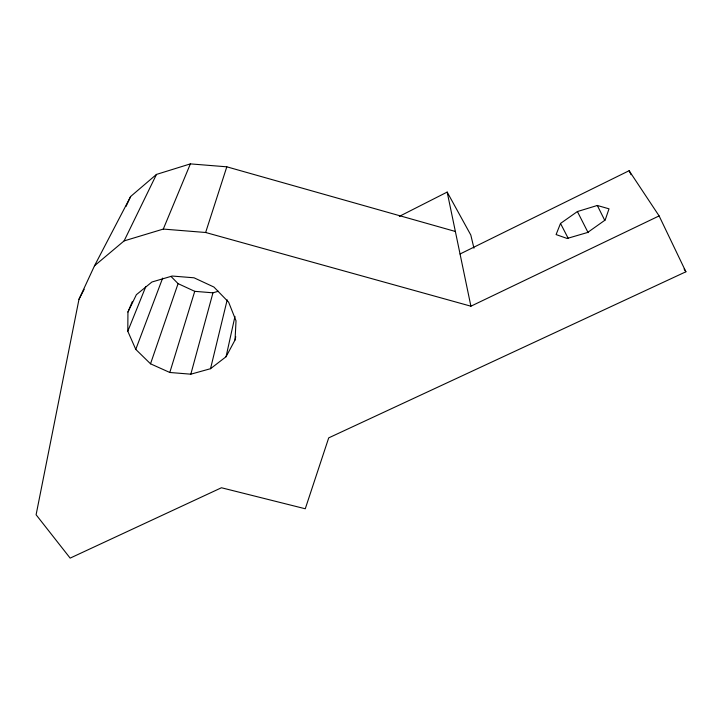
<?xml version="1.0" encoding="UTF-8"?>
<svg xmlns="http://www.w3.org/2000/svg" width="722" height="722" viewBox="0 0 722 722"><rect width="100%" height="100%" fill="white"/><g stroke="black" fill="none" stroke-linecap="round" stroke-linejoin="round"><path stroke-width="1.08" d="M235.751 336.669L235.056 339.963L226.058 356.731L210.535 368.698L190.825 374.186L169.805 372.48L150.519 363.807L135.772 349.385L127.794 331.245L127.947 312.039L132.261 301.688M235.056 339.963L236.022 320.812L228.639 302.193L213.902 287.031L194.037 277.799L172.206 276.039L151.909 282.013L136.368 294.711L127.947 312.039M455.356 231.464L226.816 166.818L190.373 163.885L156.475 174.417L130.655 196.474L94.51 265.777L78.987 299.287L36.1 514.759L70.151 558.115L221.446 487.756L305.271 508.766L328.709 437.875L685.9 271.779L659.114 215.914L629.124 170.708L460.049 253.991M226.058 356.731L234.975 316.362M210.535 368.698L227.195 299.856M190.825 374.186L212.963 292.816L218.324 291.264M169.805 372.48L194.741 291.336L212.963 292.816M94.51 265.777L124.103 240.904L163.289 229.073L205.635 232.493L226.816 166.818M150.519 363.807L178.081 283.629L170.961 276.391M135.772 349.385L162.658 278.105M560.516 223.441L556.093 234.569L567.122 238.468L587.627 232.475L605.18 220.03L609.016 208.829L597.32 205.472L577.401 211.546L560.516 223.441L568.133 238.197M127.794 331.245L145.763 286.697M163.289 229.073L190.373 163.885M126.043 206.402L130.655 196.474M124.103 240.904L156.475 174.417M78.987 299.287L84.176 289.278M399.32 216.383L447.171 192.079L470.807 235.029L473.948 248.188M205.635 232.493L470.906 306.2L659.114 215.914M178.081 283.629L194.741 291.336M684.086 268.963L685.9 271.779M577.401 211.546L588.123 232.646M597.32 205.472L604.801 220.436M629.124 170.708L631.064 174.724M447.171 192.079L470.906 306.2"/></g></svg>
